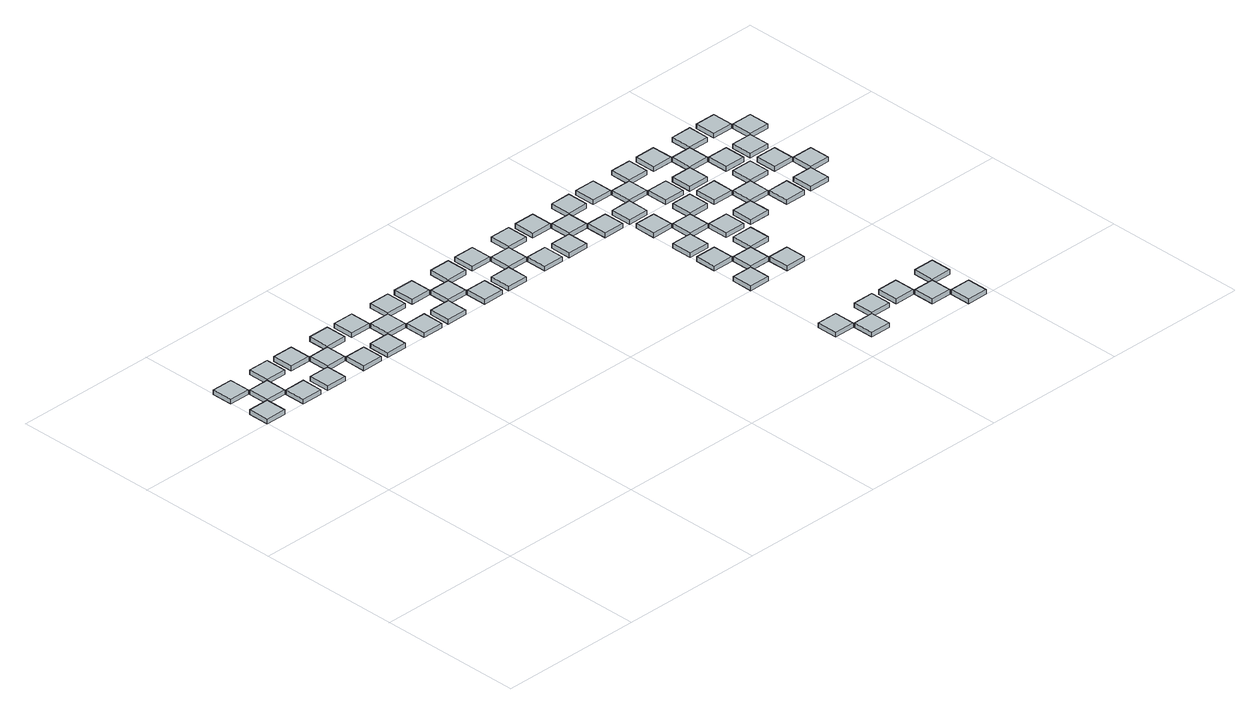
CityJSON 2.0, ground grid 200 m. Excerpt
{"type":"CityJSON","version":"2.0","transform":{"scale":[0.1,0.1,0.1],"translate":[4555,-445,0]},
"CityObjects":{
"object1":{"type":"GenericCityObject","geometry":[{"type":"Solid","lod":"1","boundaries":[[[[0,1,2,3]],[[4,5,1,0]],[[5,6,2,1]],[[6,7,3,2]],[[7,4,0,3]],[[7,6,5,4]]]]}]},
"object2":{"type":"GenericCityObject","geometry":[{"type":"Solid","lod":"1","boundaries":[[[[8,9,10,11]],[[12,13,9,8]],[[13,14,10,9]],[[14,15,11,10]],[[15,12,8,11]],[[15,14,13,12]]]]}]},
"object3":{"type":"GenericCityObject","geometry":[{"type":"Solid","lod":"1","boundaries":[[[[16,17,18,19]],[[20,21,17,16]],[[21,22,18,17]],[[22,23,19,18]],[[23,20,16,19]],[[23,22,21,20]]]]}]},
"object4":{"type":"GenericCityObject","geometry":[{"type":"Solid","lod":"1","boundaries":[[[[24,25,26,27]],[[28,29,25,24]],[[29,30,26,25]],[[30,31,27,26]],[[31,28,24,27]],[[31,30,29,28]]]]}]},
"object5":{"type":"GenericCityObject","geometry":[{"type":"Solid","lod":"1","boundaries":[[[[32,33,34,35]],[[36,37,33,32]],[[37,38,34,33]],[[38,39,35,34]],[[39,36,32,35]],[[39,38,37,36]]]]}]},
"object6":{"type":"GenericCityObject","geometry":[{"type":"Solid","lod":"1","boundaries":[[[[40,41,42,43]],[[44,45,41,40]],[[45,46,42,41]],[[46,47,43,42]],[[47,44,40,43]],[[47,46,45,44]]]]}]},
"object7":{"type":"GenericCityObject","geometry":[{"type":"Solid","lod":"1","boundaries":[[[[48,49,50,51]],[[52,53,49,48]],[[53,54,50,49]],[[54,55,51,50]],[[55,52,48,51]],[[55,54,53,52]]]]}]},
"object8":{"type":"GenericCityObject","geometry":[{"type":"Solid","lod":"1","boundaries":[[[[56,57,58,59]],[[60,61,57,56]],[[61,62,58,57]],[[62,63,59,58]],[[63,60,56,59]],[[63,62,61,60]]]]}]},
"object9":{"type":"GenericCityObject","geometry":[{"type":"Solid","lod":"1","boundaries":[[[[64,65,66,67]],[[68,69,65,64]],[[69,70,66,65]],[[70,71,67,66]],[[71,68,64,67]],[[71,70,69,68]]]]}]},
"object10":{"type":"GenericCityObject","geometry":[{"type":"Solid","lod":"1","boundaries":[[[[72,73,74,75]],[[76,77,73,72]],[[77,78,74,73]],[[78,79,75,74]],[[79,76,72,75]],[[79,78,77,76]]]]}]},
"object11":{"type":"GenericCityObject","geometry":[{"type":"Solid","lod":"1","boundaries":[[[[80,81,82,83]],[[84,85,81,80]],[[85,86,82,81]],[[86,87,83,82]],[[87,84,80,83]],[[87,86,85,84]]]]}]},
"object12":{"type":"GenericCityObject","geometry":[{"type":"Solid","lod":"1","boundaries":[[[[88,89,90,91]],[[92,93,89,88]],[[93,94,90,89]],[[94,95,91,90]],[[95,92,88,91]],[[95,94,93,92]]]]}]},
"object13":{"type":"GenericCityObject","geometry":[{"type":"Solid","lod":"1","boundaries":[[[[96,97,98,99]],[[100,101,97,96]],[[101,102,98,97]],[[102,103,99,98]],[[103,100,96,99]],[[103,102,101,100]]]]}]},
"object14":{"type":"GenericCityObject","geometry":[{"type":"Solid","lod":"1","boundaries":[[[[104,105,106,107]],[[108,109,105,104]],[[109,110,106,105]],[[110,111,107,106]],[[111,108,104,107]],[[111,110,109,108]]]]}]},
"object15":{"type":"GenericCityObject","geometry":[{"type":"Solid","lod":"1","boundaries":[[[[112,113,114,115]],[[116,117,113,112]],[[117,118,114,113]],[[118,119,115,114]],[[119,116,112,115]],[[119,118,117,116]]]]}]},
"object16":{"type":"GenericCityObject","geometry":[{"type":"Solid","lod":"1","boundaries":[[[[120,121,122,123]],[[124,125,121,120]],[[125,126,122,121]],[[126,127,123,122]],[[127,124,120,123]],[[127,126,125,124]]]]}]},
"object17":{"type":"GenericCityObject","geometry":[{"type":"Solid","lod":"1","boundaries":[[[[128,129,130,131]],[[132,133,129,128]],[[133,134,130,129]],[[134,135,131,130]],[[135,132,128,131]],[[135,134,133,132]]]]}]},
"object18":{"type":"GenericCityObject","geometry":[{"type":"Solid","lod":"1","boundaries":[[[[136,137,138,139]],[[140,141,137,136]],[[141,142,138,137]],[[142,143,139,138]],[[143,140,136,139]],[[143,142,141,140]]]]}]},
"object19":{"type":"GenericCityObject","geometry":[{"type":"Solid","lod":"1","boundaries":[[[[144,145,146,147]],[[148,149,145,144]],[[149,150,146,145]],[[150,151,147,146]],[[151,148,144,147]],[[151,150,149,148]]]]}]},
"object20":{"type":"GenericCityObject","geometry":[{"type":"Solid","lod":"1","boundaries":[[[[152,153,154,155]],[[156,157,153,152]],[[157,158,154,153]],[[158,159,155,154]],[[159,156,152,155]],[[159,158,157,156]]]]}]},
"object21":{"type":"GenericCityObject","geometry":[{"type":"Solid","lod":"1","boundaries":[[[[160,161,162,163]],[[164,165,161,160]],[[165,166,162,161]],[[166,167,163,162]],[[167,164,160,163]],[[167,166,165,164]]]]}]},
"object22":{"type":"GenericCityObject","geometry":[{"type":"Solid","lod":"1","boundaries":[[[[168,169,170,171]],[[172,173,169,168]],[[173,174,170,169]],[[174,175,171,170]],[[175,172,168,171]],[[175,174,173,172]]]]}]},
"object23":{"type":"GenericCityObject","geometry":[{"type":"Solid","lod":"1","boundaries":[[[[176,177,178,179]],[[180,181,177,176]],[[181,182,178,177]],[[182,183,179,178]],[[183,180,176,179]],[[183,182,181,180]]]]}]},
"object24":{"type":"GenericCityObject","geometry":[{"type":"Solid","lod":"1","boundaries":[[[[184,185,186,187]],[[188,189,185,184]],[[189,190,186,185]],[[190,191,187,186]],[[191,188,184,187]],[[191,190,189,188]]]]}]},
"object25":{"type":"GenericCityObject","geometry":[{"type":"Solid","lod":"1","boundaries":[[[[192,193,194,195]],[[196,197,193,192]],[[197,198,194,193]],[[198,199,195,194]],[[199,196,192,195]],[[199,198,197,196]]]]}]},
"object26":{"type":"GenericCityObject","geometry":[{"type":"Solid","lod":"1","boundaries":[[[[200,201,202,203]],[[204,205,201,200]],[[205,206,202,201]],[[206,207,203,202]],[[207,204,200,203]],[[207,206,205,204]]]]}]},
"object27":{"type":"GenericCityObject","geometry":[{"type":"Solid","lod":"1","boundaries":[[[[208,209,210,211]],[[212,213,209,208]],[[213,214,210,209]],[[214,215,211,210]],[[215,212,208,211]],[[215,214,213,212]]]]}]},
"object28":{"type":"GenericCityObject","geometry":[{"type":"Solid","lod":"1","boundaries":[[[[216,217,218,219]],[[220,221,217,216]],[[221,222,218,217]],[[222,223,219,218]],[[223,220,216,219]],[[223,222,221,220]]]]}]},
"object29":{"type":"GenericCityObject","geometry":[{"type":"Solid","lod":"1","boundaries":[[[[224,225,226,227]],[[228,229,225,224]],[[229,230,226,225]],[[230,231,227,226]],[[231,228,224,227]],[[231,230,229,228]]]]}]},
"object30":{"type":"GenericCityObject","geometry":[{"type":"Solid","lod":"1","boundaries":[[[[232,233,234,235]],[[236,237,233,232]],[[237,238,234,233]],[[238,239,235,234]],[[239,236,232,235]],[[239,238,237,236]]]]}]},
"object31":{"type":"GenericCityObject","geometry":[{"type":"Solid","lod":"1","boundaries":[[[[240,241,242,243]],[[244,245,241,240]],[[245,246,242,241]],[[246,247,243,242]],[[247,244,240,243]],[[247,246,245,244]]]]}]},
"object32":{"type":"GenericCityObject","geometry":[{"type":"Solid","lod":"1","boundaries":[[[[248,249,250,251]],[[252,253,249,248]],[[253,254,250,249]],[[254,255,251,250]],[[255,252,248,251]],[[255,254,253,252]]]]}]},
"object33":{"type":"GenericCityObject","geometry":[{"type":"Solid","lod":"1","boundaries":[[[[256,257,258,259]],[[260,261,257,256]],[[261,262,258,257]],[[262,263,259,258]],[[263,260,256,259]],[[263,262,261,260]]]]}]},
"object34":{"type":"GenericCityObject","geometry":[{"type":"Solid","lod":"1","boundaries":[[[[264,265,266,267]],[[268,269,265,264]],[[269,270,266,265]],[[270,271,267,266]],[[271,268,264,267]],[[271,270,269,268]]]]}]},
"object35":{"type":"GenericCityObject","geometry":[{"type":"Solid","lod":"1","boundaries":[[[[272,273,274,275]],[[276,277,273,272]],[[277,278,274,273]],[[278,279,275,274]],[[279,276,272,275]],[[279,278,277,276]]]]}]},
"object36":{"type":"GenericCityObject","geometry":[{"type":"Solid","lod":"1","boundaries":[[[[280,281,282,283]],[[284,285,281,280]],[[285,286,282,281]],[[286,287,283,282]],[[287,284,280,283]],[[287,286,285,284]]]]}]},
"object37":{"type":"GenericCityObject","geometry":[{"type":"Solid","lod":"1","boundaries":[[[[288,289,290,291]],[[292,293,289,288]],[[293,294,290,289]],[[294,295,291,290]],[[295,292,288,291]],[[295,294,293,292]]]]}]},
"object38":{"type":"GenericCityObject","geometry":[{"type":"Solid","lod":"1","boundaries":[[[[296,297,298,299]],[[300,301,297,296]],[[301,302,298,297]],[[302,303,299,298]],[[303,300,296,299]],[[303,302,301,300]]]]}]},
"object39":{"type":"GenericCityObject","geometry":[{"type":"Solid","lod":"1","boundaries":[[[[304,305,306,307]],[[308,309,305,304]],[[309,310,306,305]],[[310,311,307,306]],[[311,308,304,307]],[[311,310,309,308]]]]}]},
"object40":{"type":"GenericCityObject","geometry":[{"type":"Solid","lod":"1","boundaries":[[[[312,313,314,315]],[[316,317,313,312]],[[317,318,314,313]],[[318,319,315,314]],[[319,316,312,315]],[[319,318,317,316]]]]}]},
"object41":{"type":"GenericCityObject","geometry":[{"type":"Solid","lod":"1","boundaries":[[[[320,321,322,323]],[[324,325,321,320]],[[325,326,322,321]],[[326,327,323,322]],[[327,324,320,323]],[[327,326,325,324]]]]}]},
"object42":{"type":"GenericCityObject","geometry":[{"type":"Solid","lod":"1","boundaries":[[[[328,329,330,331]],[[332,333,329,328]],[[333,334,330,329]],[[334,335,331,330]],[[335,332,328,331]],[[335,334,333,332]]]]}]},
"object43":{"type":"GenericCityObject","geometry":[{"type":"Solid","lod":"1","boundaries":[[[[336,337,338,339]],[[340,341,337,336]],[[341,342,338,337]],[[342,343,339,338]],[[343,340,336,339]],[[343,342,341,340]]]]}]},
"object44":{"type":"GenericCityObject","geometry":[{"type":"Solid","lod":"1","boundaries":[[[[344,345,346,347]],[[348,349,345,344]],[[349,350,346,345]],[[350,351,347,346]],[[351,348,344,347]],[[351,350,349,348]]]]}]},
"object45":{"type":"GenericCityObject","geometry":[{"type":"Solid","lod":"1","boundaries":[[[[352,353,354,355]],[[356,357,353,352]],[[357,358,354,353]],[[358,359,355,354]],[[359,356,352,355]],[[359,358,357,356]]]]}]},
"object46":{"type":"GenericCityObject","geometry":[{"type":"Solid","lod":"1","boundaries":[[[[360,361,362,363]],[[364,365,361,360]],[[365,366,362,361]],[[366,367,363,362]],[[367,364,360,363]],[[367,366,365,364]]]]}]},
"object47":{"type":"GenericCityObject","geometry":[{"type":"Solid","lod":"1","boundaries":[[[[368,369,370,371]],[[372,373,369,368]],[[373,374,370,369]],[[374,375,371,370]],[[375,372,368,371]],[[375,374,373,372]]]]}]},
"object48":{"type":"GenericCityObject","geometry":[{"type":"Solid","lod":"1","boundaries":[[[[376,377,378,379]],[[380,381,377,376]],[[381,382,378,377]],[[382,383,379,378]],[[383,380,376,379]],[[383,382,381,380]]]]}]},
"object49":{"type":"GenericCityObject","geometry":[{"type":"Solid","lod":"1","boundaries":[[[[384,385,386,387]],[[388,389,385,384]],[[389,390,386,385]],[[390,391,387,386]],[[391,388,384,387]],[[391,390,389,388]]]]}]},
"object50":{"type":"GenericCityObject","geometry":[{"type":"Solid","lod":"1","boundaries":[[[[392,393,394,395]],[[396,397,393,392]],[[397,398,394,393]],[[398,399,395,394]],[[399,396,392,395]],[[399,398,397,396]]]]}]},
"object51":{"type":"GenericCityObject","geometry":[{"type":"Solid","lod":"1","boundaries":[[[[400,401,402,403]],[[404,405,401,400]],[[405,406,402,401]],[[406,407,403,402]],[[407,404,400,403]],[[407,406,405,404]]]]}]},
"object52":{"type":"GenericCityObject","geometry":[{"type":"Solid","lod":"1","boundaries":[[[[408,409,410,411]],[[412,413,409,408]],[[413,414,410,409]],[[414,415,411,410]],[[415,412,408,411]],[[415,414,413,412]]]]}]},
"object53":{"type":"GenericCityObject","geometry":[{"type":"Solid","lod":"1","boundaries":[[[[416,417,418,419]],[[420,421,417,416]],[[421,422,418,417]],[[422,423,419,418]],[[423,420,416,419]],[[423,422,421,420]]]]}]},
"object54":{"type":"GenericCityObject","geometry":[{"type":"Solid","lod":"1","boundaries":[[[[424,425,426,427]],[[428,429,425,424]],[[429,430,426,425]],[[430,431,427,426]],[[431,428,424,427]],[[431,430,429,428]]]]}]},
"object55":{"type":"GenericCityObject","geometry":[{"type":"Solid","lod":"1","boundaries":[[[[432,433,434,435]],[[436,437,433,432]],[[437,438,434,433]],[[438,439,435,434]],[[439,436,432,435]],[[439,438,437,436]]]]}]},
"object56":{"type":"GenericCityObject","geometry":[{"type":"Solid","lod":"1","boundaries":[[[[440,441,442,443]],[[444,445,441,440]],[[445,446,442,441]],[[446,447,443,442]],[[447,444,440,443]],[[447,446,445,444]]]]}]},
"object57":{"type":"GenericCityObject","geometry":[{"type":"Solid","lod":"1","boundaries":[[[[448,449,450,451]],[[452,453,449,448]],[[453,454,450,449]],[[454,455,451,450]],[[455,452,448,451]],[[455,454,453,452]]]]}]},
"object58":{"type":"GenericCityObject","geometry":[{"type":"Solid","lod":"1","boundaries":[[[[456,457,458,459]],[[460,461,457,456]],[[461,462,458,457]],[[462,463,459,458]],[[463,460,456,459]],[[463,462,461,460]]]]}]},
"object59":{"type":"GenericCityObject","geometry":[{"type":"Solid","lod":"1","boundaries":[[[[464,465,466,467]],[[468,469,465,464]],[[469,470,466,465]],[[470,471,467,466]],[[471,468,464,467]],[[471,470,469,468]]]]}]},
"object60":{"type":"GenericCityObject","geometry":[{"type":"Solid","lod":"1","boundaries":[[[[472,473,474,475]],[[476,477,473,472]],[[477,478,474,473]],[[478,479,475,474]],[[479,476,472,475]],[[479,478,477,476]]]]}]},
"object61":{"type":"GenericCityObject","geometry":[{"type":"Solid","lod":"1","boundaries":[[[[480,481,482,483]],[[484,485,481,480]],[[485,486,482,481]],[[486,487,483,482]],[[487,484,480,483]],[[487,486,485,484]]]]}]},
"object62":{"type":"GenericCityObject","geometry":[{"type":"Solid","lod":"1","boundaries":[[[[488,489,490,491]],[[492,493,489,488]],[[493,494,490,489]],[[494,495,491,490]],[[495,492,488,491]],[[495,494,493,492]]]]}]},
"object63":{"type":"GenericCityObject","geometry":[{"type":"Solid","lod":"1","boundaries":[[[[496,497,498,499]],[[500,501,497,496]],[[501,502,498,497]],[[502,503,499,498]],[[503,500,496,499]],[[503,502,501,500]]]]}]},
"object64":{"type":"GenericCityObject","geometry":[{"type":"Solid","lod":"1","boundaries":[[[[504,505,506,507]],[[508,509,505,504]],[[509,510,506,505]],[[510,511,507,506]],[[511,508,504,507]],[[511,510,509,508]]]]}]},
"object65":{"type":"GenericCityObject","geometry":[{"type":"Solid","lod":"1","boundaries":[[[[512,513,514,515]],[[516,517,513,512]],[[517,518,514,513]],[[518,519,515,514]],[[519,516,512,515]],[[519,518,517,516]]]]}]},
"object66":{"type":"GenericCityObject","geometry":[{"type":"Solid","lod":"1","boundaries":[[[[520,521,522,523]],[[524,525,521,520]],[[525,526,522,521]],[[526,527,523,522]],[[527,524,520,523]],[[527,526,525,524]]]]}]},
"object67":{"type":"GenericCityObject","geometry":[{"type":"Solid","lod":"1","boundaries":[[[[528,529,530,531]],[[532,533,529,528]],[[533,534,530,529]],[[534,535,531,530]],[[535,532,528,531]],[[535,534,533,532]]]]}]},
"object68":{"type":"GenericCityObject","geometry":[{"type":"Solid","lod":"1","boundaries":[[[[536,537,538,539]],[[540,541,537,536]],[[541,542,538,537]],[[542,543,539,538]],[[543,540,536,539]],[[543,542,541,540]]]]}]}
},
"vertices":[
[0,4000,0],[289,4000,0],[289,4289,0],[0,4289,0],[0,4000,65],[289,4000,65],[289,4289,65],[0,4289,65],
[0,4600,0],[289,4600,0],[289,4889,0],[0,4889,0],[0,4600,65],[289,4600,65],[289,4889,65],[0,4889,65],
[300,4300,0],[589,4300,0],[589,4589,0],[300,4589,0],[300,4300,65],[589,4300,65],[589,4589,65],[300,4589,65],
[600,4000,0],[889,4000,0],[889,4289,0],[600,4289,0],[600,4000,65],[889,4000,65],[889,4289,65],[600,4289,65],
[600,4600,0],[889,4600,0],[889,4889,0],[600,4889,0],[600,4600,65],[889,4600,65],[889,4889,65],[600,4889,65],
[1000,4000,0],[1289,4000,0],[1289,4289,0],[1000,4289,0],[1000,4000,65],[1289,4000,65],[1289,4289,65],[1000,4289,65],
[1000,4600,0],[1289,4600,0],[1289,4889,0],[1000,4889,0],[1000,4600,65],[1289,4600,65],[1289,4889,65],[1000,4889,65],
[1300,4300,0],[1589,4300,0],[1589,4589,0],[1300,4589,0],[1300,4300,65],[1589,4300,65],[1589,4589,65],[1300,4589,65],
[1600,4000,0],[1889,4000,0],[1889,4289,0],[1600,4289,0],[1600,4000,65],[1889,4000,65],[1889,4289,65],[1600,4289,65],
[1600,4600,0],[1889,4600,0],[1889,4889,0],[1600,4889,0],[1600,4600,65],[1889,4600,65],[1889,4889,65],[1600,4889,65],
[2000,4000,0],[2289,4000,0],[2289,4289,0],[2000,4289,0],[2000,4000,65],[2289,4000,65],[2289,4289,65],[2000,4289,65],
[2000,4600,0],[2289,4600,0],[2289,4889,0],[2000,4889,0],[2000,4600,65],[2289,4600,65],[2289,4889,65],[2000,4889,65],
[2300,4300,0],[2589,4300,0],[2589,4589,0],[2300,4589,0],[2300,4300,65],[2589,4300,65],[2589,4589,65],[2300,4589,65],
[2600,4000,0],[2889,4000,0],[2889,4289,0],[2600,4289,0],[2600,4000,65],[2889,4000,65],[2889,4289,65],[2600,4289,65],
[2600,4600,0],[2889,4600,0],[2889,4889,0],[2600,4889,0],[2600,4600,65],[2889,4600,65],[2889,4889,65],[2600,4889,65],
[3000,4000,0],[3289,4000,0],[3289,4289,0],[3000,4289,0],[3000,4000,65],[3289,4000,65],[3289,4289,65],[3000,4289,65],
[3000,4600,0],[3289,4600,0],[3289,4889,0],[3000,4889,0],[3000,4600,65],[3289,4600,65],[3289,4889,65],[3000,4889,65],
[3300,4300,0],[3589,4300,0],[3589,4589,0],[3300,4589,0],[3300,4300,65],[3589,4300,65],[3589,4589,65],[3300,4589,65],
[3600,4000,0],[3889,4000,0],[3889,4289,0],[3600,4289,0],[3600,4000,65],[3889,4000,65],[3889,4289,65],[3600,4289,65],
[3600,4600,0],[3889,4600,0],[3889,4889,0],[3600,4889,0],[3600,4600,65],[3889,4600,65],[3889,4889,65],[3600,4889,65],
[4000,4000,0],[4289,4000,0],[4289,4289,0],[4000,4289,0],[4000,4000,65],[4289,4000,65],[4289,4289,65],[4000,4289,65],
[4000,4600,0],[4289,4600,0],[4289,4889,0],[4000,4889,0],[4000,4600,65],[4289,4600,65],[4289,4889,65],[4000,4889,65],
[4300,4300,0],[4589,4300,0],[4589,4589,0],[4300,4589,0],[4300,4300,65],[4589,4300,65],[4589,4589,65],[4300,4589,65],
[4600,4000,0],[4889,4000,0],[4889,4289,0],[4600,4289,0],[4600,4000,65],[4889,4000,65],[4889,4289,65],[4600,4289,65],
[4600,4600,0],[4889,4600,0],[4889,4889,0],[4600,4889,0],[4600,4600,65],[4889,4600,65],[4889,4889,65],[4600,4889,65],
[6000,600,0],[6289,600,0],[6289,889,0],[6000,889,0],[6000,600,65],[6289,600,65],[6289,889,65],[6000,889,65],
[5000,4000,0],[5289,4000,0],[5289,4289,0],[5000,4289,0],[5000,4000,65],[5289,4000,65],[5289,4289,65],[5000,4289,65],
[5000,4600,0],[5289,4600,0],[5289,4889,0],[5000,4889,0],[5000,4600,65],[5289,4600,65],[5289,4889,65],[5000,4889,65],
[6300,300,0],[6589,300,0],[6589,589,0],[6300,589,0],[6300,300,65],[6589,300,65],[6589,589,65],[6300,589,65],
[5300,4300,0],[5589,4300,0],[5589,4589,0],[5300,4589,0],[5300,4300,65],[5589,4300,65],[5589,4589,65],[5300,4589,65],
[6000,2000,0],[6289,2000,0],[6289,2289,0],[6000,2289,0],[6000,2000,65],[6289,2000,65],[6289,2289,65],[6000,2289,65],
[6600,600,0],[6889,600,0],[6889,889,0],[6600,889,0],[6600,600,65],[6889,600,65],[6889,889,65],[6600,889,65],
[6000,2600,0],[6289,2600,0],[6289,2889,0],[6000,2889,0],[6000,2600,65],[6289,2600,65],[6289,2889,65],[6000,2889,65],
[5600,4000,0],[5889,4000,0],[5889,4289,0],[5600,4289,0],[5600,4000,65],[5889,4000,65],[5889,4289,65],[5600,4289,65],
[6000,3000,0],[6289,3000,0],[6289,3289,0],[6000,3289,0],[6000,3000,65],[6289,3000,65],[6289,3289,65],[6000,3289,65],
[5600,4600,0],[5889,4600,0],[5889,4889,0],[5600,4889,0],[5600,4600,65],[5889,4600,65],[5889,4889,65],[5600,4889,65],
[6300,2300,0],[6589,2300,0],[6589,2589,0],[6300,2589,0],[6300,2300,65],[6589,2300,65],[6589,2589,65],[6300,2589,65],
[6000,3600,0],[6289,3600,0],[6289,3889,0],[6000,3889,0],[6000,3600,65],[6289,3600,65],[6289,3889,65],[6000,3889,65],
[7000,600,0],[7289,600,0],[7289,889,0],[7000,889,0],[7000,600,65],[7289,600,65],[7289,889,65],[7000,889,65],
[6600,2000,0],[6889,2000,0],[6889,2289,0],[6600,2289,0],[6600,2000,65],[6889,2000,65],[6889,2289,65],[6600,2289,65],
[6000,4000,0],[6289,4000,0],[6289,4289,0],[6000,4289,0],[6000,4000,65],[6289,4000,65],[6289,4289,65],[6000,4289,65],
[6300,3300,0],[6589,3300,0],[6589,3589,0],[6300,3589,0],[6300,3300,65],[6589,3300,65],[6589,3589,65],[6300,3589,65],
[6600,2600,0],[6889,2600,0],[6889,2889,0],[6600,2889,0],[6600,2600,65],[6889,2600,65],[6889,2889,65],[6600,2889,65],
[6000,4600,0],[6289,4600,0],[6289,4889,0],[6000,4889,0],[6000,4600,65],[6289,4600,65],[6289,4889,65],[6000,4889,65],
[7300,300,0],[7589,300,0],[7589,589,0],[7300,589,0],[7300,300,65],[7589,300,65],[7589,589,65],[7300,589,65],
[6600,3000,0],[6889,3000,0],[6889,3289,0],[6600,3289,0],[6600,3000,65],[6889,3000,65],[6889,3289,65],[6600,3289,65],
[6300,4300,0],[6589,4300,0],[6589,4589,0],[6300,4589,0],[6300,4300,65],[6589,4300,65],[6589,4589,65],[6300,4589,65],
[7600,0,0],[7889,0,0],[7889,289,0],[7600,289,0],[7600,0,65],[7889,0,65],[7889,289,65],[7600,289,65],
[6600,3600,0],[6889,3600,0],[6889,3889,0],[6600,3889,0],[6600,3600,65],[6889,3600,65],[6889,3889,65],[6600,3889,65],
[7600,600,0],[7889,600,0],[7889,889,0],[7600,889,0],[7600,600,65],[7889,600,65],[7889,889,65],[7600,889,65],
[6600,4000,0],[6889,4000,0],[6889,4289,0],[6600,4289,0],[6600,4000,65],[6889,4000,65],[6889,4289,65],[6600,4289,65],
[7000,3000,0],[7289,3000,0],[7289,3289,0],[7000,3289,0],[7000,3000,65],[7289,3000,65],[7289,3289,65],[7000,3289,65],
[6600,4600,0],[6889,4600,0],[6889,4889,0],[6600,4889,0],[6600,4600,65],[6889,4600,65],[6889,4889,65],[6600,4889,65],
[7000,3600,0],[7289,3600,0],[7289,3889,0],[7000,3889,0],[7000,3600,65],[7289,3600,65],[7289,3889,65],[7000,3889,65],
[7000,4000,0],[7289,4000,0],[7289,4289,0],[7000,4289,0],[7000,4000,65],[7289,4000,65],[7289,4289,65],[7000,4289,65],
[7300,3300,0],[7589,3300,0],[7589,3589,0],[7300,3589,0],[7300,3300,65],[7589,3300,65],[7589,3589,65],[7300,3589,65],
[7000,4600,0],[7289,4600,0],[7289,4889,0],[7000,4889,0],[7000,4600,65],[7289,4600,65],[7289,4889,65],[7000,4889,65],
[7600,3000,0],[7889,3000,0],[7889,3289,0],[7600,3289,0],[7600,3000,65],[7889,3000,65],[7889,3289,65],[7600,3289,65],
[7300,4300,0],[7589,4300,0],[7589,4589,0],[7300,4589,0],[7300,4300,65],[7589,4300,65],[7589,4589,65],[7300,4589,65],
[7600,3600,0],[7889,3600,0],[7889,3889,0],[7600,3889,0],[7600,3600,65],[7889,3600,65],[7889,3889,65],[7600,3889,65],
[7600,4000,0],[7889,4000,0],[7889,4289,0],[7600,4289,0],[7600,4000,65],[7889,4000,65],[7889,4289,65],[7600,4289,65],
[8000,3000,0],[8289,3000,0],[8289,3289,0],[8000,3289,0],[8000,3000,65],[8289,3000,65],[8289,3289,65],[8000,3289,65],
[7600,4600,0],[7889,4600,0],[7889,4889,0],[7600,4889,0],[7600,4600,65],[7889,4600,65],[7889,4889,65],[7600,4889,65],
[8000,3600,0],[8289,3600,0],[8289,3889,0],[8000,3889,0],[8000,3600,65],[8289,3600,65],[8289,3889,65],[8000,3889,65],
[8000,4000,0],[8289,4000,0],[8289,4289,0],[8000,4289,0],[8000,4000,65],[8289,4000,65],[8289,4289,65],[8000,4289,65],
[8300,3300,0],[8589,3300,0],[8589,3589,0],[8300,3589,0],[8300,3300,65],[8589,3300,65],[8589,3589,65],[8300,3589,65],
[8000,4600,0],[8289,4600,0],[8289,4889,0],[8000,4889,0],[8000,4600,65],[8289,4600,65],[8289,4889,65],[8000,4889,65],
[8300,4300,0],[8589,4300,0],[8589,4589,0],[8300,4589,0],[8300,4300,65],[8589,4300,65],[8589,4589,65],[8300,4589,65]
]}
